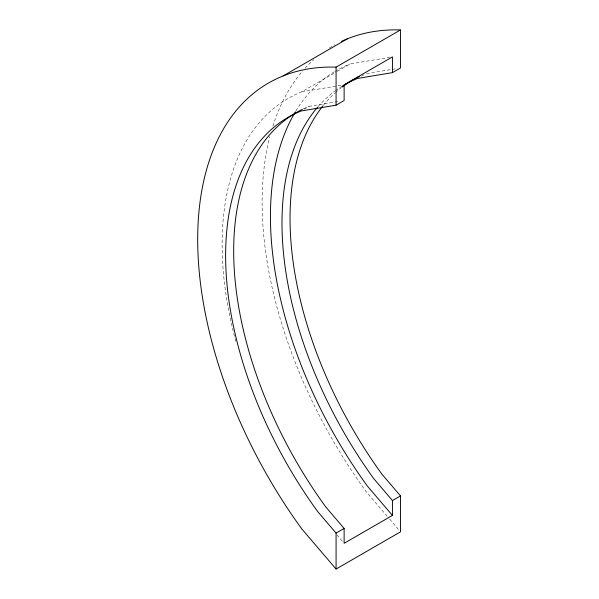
<?xml version="1.0" encoding="UTF-8"?>
<svg xmlns="http://www.w3.org/2000/svg" width="599" height="599" viewBox="0 0 599 599"><rect width="100%" height="100%" fill="white"/><g stroke="black" fill="none" stroke-linecap="round" stroke-linejoin="round"><path stroke-width="0.45" stroke-dasharray="3 2.25" d="M235.789 341.325A318.451 183.863 60 0 1 301.701 91.864L336.331 71.873M337.132 71.408L350.018 63.966L389.672 57.369M304.337 109.138L309.174 106.345L339.528 101.291M361.511 76.125L363.922 74.733M366.453 73.647L391.289 69.514M392.21 69.364L396.808 68.6M301.701 91.864L341.355 85.26M387.224 516.316L366.109 491.599A341.625 197.236 60 0 1 269.894 136.527M389.635 519.146L399.286 530.444M336.967 534.929L342.935 541.915M272.859 126.187A341.625 197.236 60 0 1 302.757 70.877M305.108 68.241A341.625 197.236 60 0 1 313.786 59.683M329.405 47.95A341.625 197.236 60 0 1 334.998 44.678M295.854 111.047A318.451 183.863 60 0 1 334.309 71.828M335.103 71.348A318.451 183.863 60 0 1 350.018 63.966M323.43 105.252A302.121 174.429 60 0 1 334.774 93.167M335.477 92.531A302.121 174.429 60 0 1 341.273 87.694M303.214 108.958A302.121 174.429 60 0 1 309.174 106.345M318.249 106.487A302.121 174.429 60 0 1 334.721 91.205M335.477 90.651A302.121 174.429 60 0 1 341.707 86.443"/><path stroke-width="0.9" d="M283.057 75.961L347.472 38.77M322.861 105.956A302.121 174.429 60 0 0 382.012 474.266L400.491 495.905L400.491 531.86L336.076 569.05L301.694 528.79A341.625 197.236 60 0 1 336.076 67.14L400.491 29.95L400.491 67.987L392.435 72.636L357.483 78.454A302.121 174.429 60 0 0 342.501 85.957M336.076 569.05L336.076 533.095L317.597 511.456A302.121 174.429 60 0 1 301.117 110.995L336.076 105.177L344.126 100.527L344.126 84.803L392.435 56.912L392.435 72.636M336.076 533.095L344.126 528.445L325.654 506.806A302.121 174.429 60 0 1 302.375 109.362M344.126 528.445L344.126 543.308L392.435 515.417L392.435 500.554L400.491 495.905M392.435 500.554L373.963 478.915A302.121 174.429 60 0 1 317.665 107.154M392.435 515.417L367.389 486.081A318.451 183.863 60 0 1 295.367 111.856M336.076 67.14L336.076 105.177M341.572 41.338A341.625 197.236 60 0 1 400.491 29.95M342.022 87.125A302.121 174.429 60 0 1 359.58 76.417"/></g></svg>
